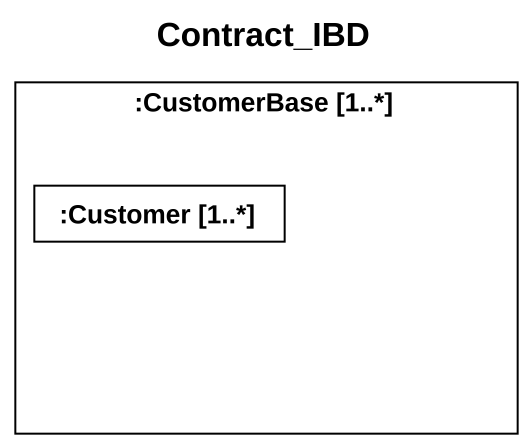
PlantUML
@startuml
title Contract_IBD
rectangle ":CustomerBase [1..*]" as CustomerBase_1 {
  rectangle ":Customer [1..*]" as Customer_1
}
@enduml
